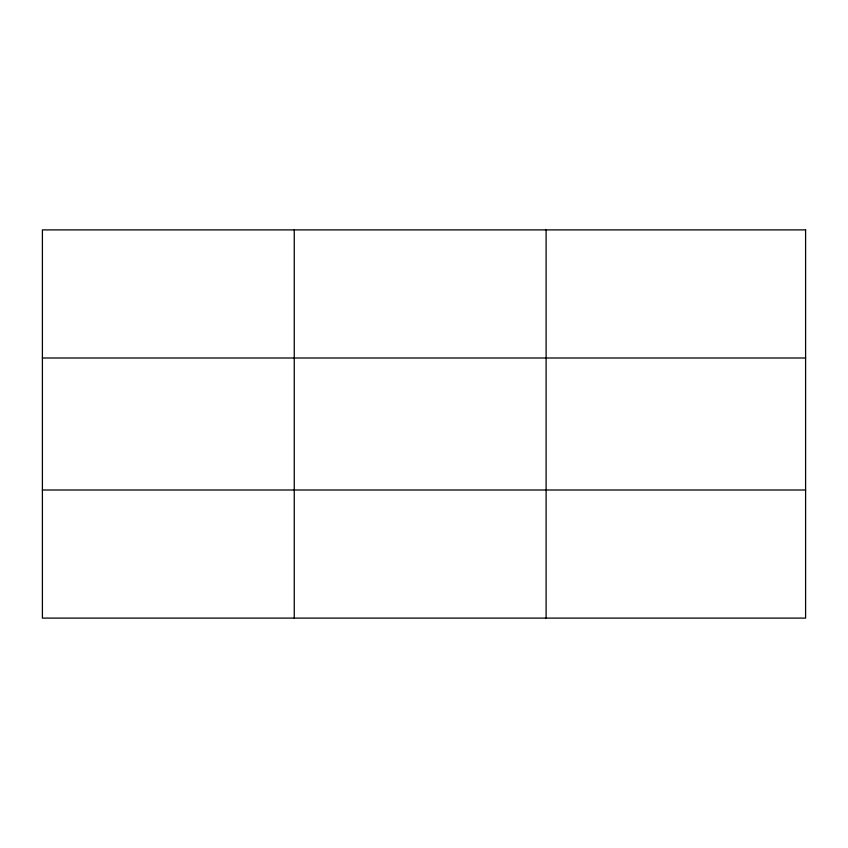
<?xml version="1.0" encoding="UTF-8"?>
<svg xmlns="http://www.w3.org/2000/svg" width="848" height="848" viewBox="0 0 848 848"><rect width="100%" height="100%" fill="white"/><g stroke="black" fill="none" stroke-linecap="round" stroke-linejoin="round"><path stroke-width="1.27" d="M294.256 618.107L294.256 229.893M546.112 618.107L546.112 229.893M42.4 358.004L805.6 358.004M42.4 489.996L805.6 489.996M805.6 229.893L805.6 618.107L42.4 618.107L42.4 229.893L805.6 229.893"/></g></svg>
